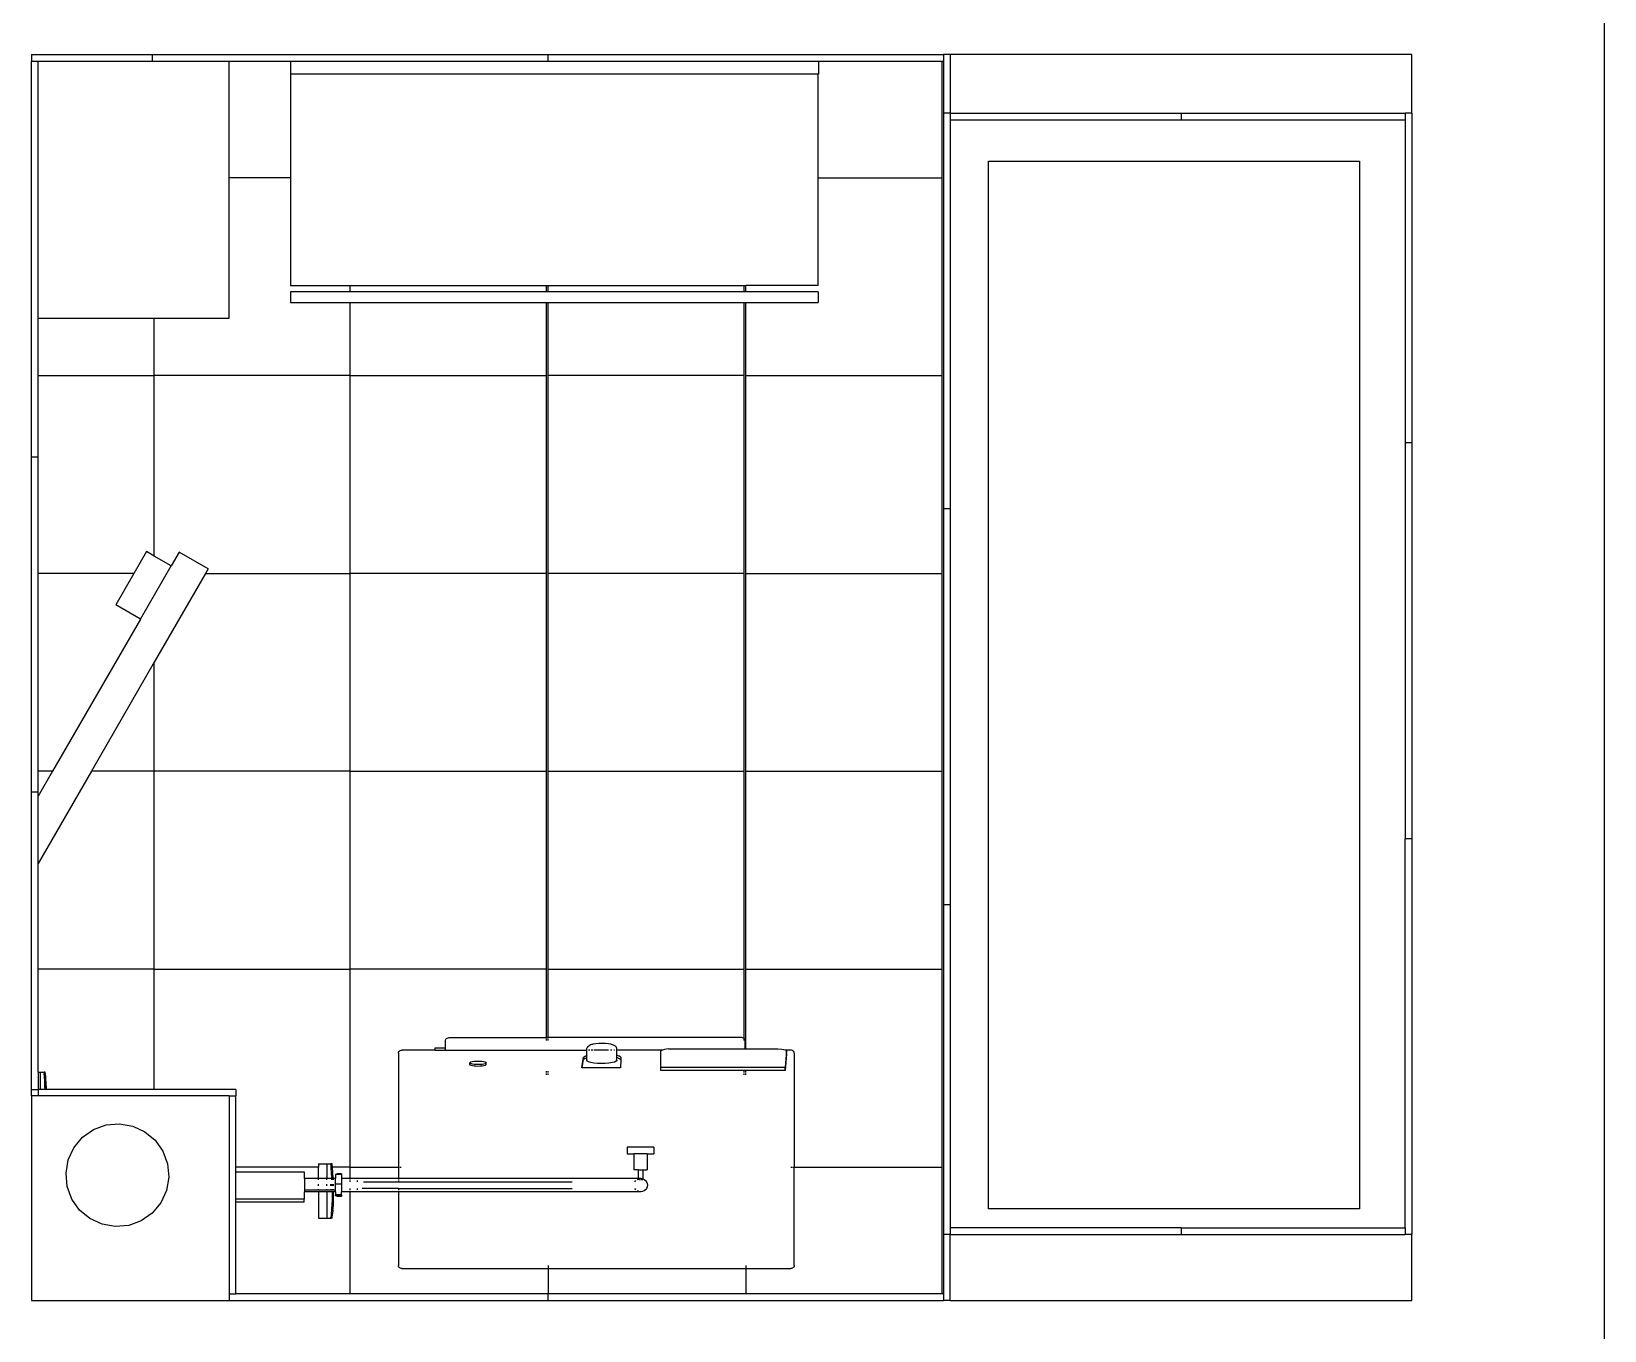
# Model space of a CAD drawing. Extents: x -4167 to 4036, y -7353 to 7975.
# Drawn here: x 1651 to 4036, y -2198 to -229 of the extents above; entities that cross this region are included whole.
import ezdxf

# ---------------------------------------------------------------- set-up
doc = ezdxf.new("R2010")
doc.units = 0
doc.layers.get('0').update_dxf_attribs({"linetype": 'CONTINUOUS'})

msp = doc.modelspace()

# ---------------------------------------------------------------- linework, layer by layer
for p, q in [((4035.8, -7353.2), (4035.8, 7974.9)), ((1650.7, -263.5), (1650.7, -273.5)), ((1650.7, -263.5), (1833.7, -263.5)), ((1650.7, -273.5), (1660.7, -273.5)), ((1650.7, -873.5), (1650.7, -273.5)), ((1660.7, -273.5), (1833.7, -273.5)), ((1660.7, -663.5), (1660.7, -273.5)), ((1833.7, -263.5), (1833.7, -273.5)), ((1833.7, -263.5), (2433.7, -263.5)), ((1833.7, -273.5), (1950.7, -273.5)), ((1950.7, -273.5), (2043.7, -273.5)), ((1950.7, -450.3), (1950.7, -273.5)), ((2043.7, -273.5), (2043.7, -293.5)), ((2043.7, -273.5), (2433.7, -273.5)), ((2433.7, -263.5), (2433.7, -273.5)), ((2433.7, -263.5), (3033.7, -263.5)), ((2433.7, -273.5), (2844.1, -273.5)), ((2844.1, -273.5), (2844.1, -293.5)), ((2844.1, -273.5), (3030.9, -273.5)), ((3030.9, -273.5), (3030.9, -450.3)), ((3030.9, -273.5), (3033.7, -273.5)), ((3043.7, -263.5), (3033.7, -263.5)), ((3033.7, -263.5), (3033.7, -273.5)), ((3033.7, -273.5), (3033.7, -352.5)), ((3743.7, -263.5), (3043.7, -263.5)), ((3043.7, -263.5), (3043.7, -352.5)), ((3743.7, -352.5), (3743.7, -263.5)), ((2043.7, -293.5), (2043.7, -450.3)), ((2843.7, -293.5), (2043.7, -293.5)), ((2843.7, -450.3), (2843.7, -293.5)), ((2843.7, -293.5), (2844.1, -293.5)), ((3033.7, -352.5), (3033.7, -952.5)), ((3043.7, -352.5), (3033.7, -352.5)), ((3043.7, -352.5), (3043.7, -362.5)), ((3043.7, -352.5), (3393.7, -352.5)), ((3393.7, -352.5), (3393.7, -362.5)), ((3393.7, -352.5), (3733.7, -352.5)), ((3743.7, -352.5), (3733.7, -352.5)), ((3733.7, -352.5), (3733.7, -362.5)), ((3743.7, -352.5), (3743.7, -852.5)), ((3043.7, -362.5), (3393.7, -362.5)), ((3043.7, -362.5), (3043.7, -952.5)), ((3393.7, -362.5), (3733.7, -362.5)), ((3733.7, -362.5), (3733.7, -852.5)), ((3102, -425), (3664.3, -425)), ((3102, -2013.4), (3102, -425)), ((3664.3, -425), (3664.3, -2013.4)), ((2043.7, -450.3), (1950.7, -450.3)), ((1950.7, -663.5), (1950.7, -450.3)), ((2043.7, -450.3), (2043.7, -613.5)), ((2843.7, -450.3), (3030.9, -450.3)), ((2843.7, -613.5), (2843.7, -450.3)), ((3030.9, -450.3), (3030.9, -750.3)), ((2043.7, -613.5), (2133.9, -613.5)), ((2133.9, -623.5), (2133.9, -613.5)), ((2133.9, -613.5), (2430.9, -613.5)), ((2430.9, -613.5), (2430.9, -623.5)), ((2430.9, -613.5), (2433.9, -613.5)), ((2433.9, -623.5), (2433.9, -613.5)), ((2433.9, -613.5), (2730.9, -613.5)), ((2730.9, -613.5), (2730.9, -623.5)), ((2730.9, -613.5), (2733.9, -613.5)), ((2733.9, -623.5), (2733.9, -613.5)), ((2843.7, -613.5), (2733.9, -613.5)), ((2043.7, -623.5), (2043.7, -639.5)), ((2133.9, -623.5), (2043.7, -623.5)), ((2043.7, -639.5), (2133.9, -639.5)), ((2430.9, -623.5), (2133.9, -623.5)), ((2133.9, -750.3), (2133.9, -639.5)), ((2133.9, -639.5), (2430.9, -639.5)), ((2433.9, -623.5), (2430.9, -623.5)), ((2430.9, -639.5), (2430.9, -750.3)), ((2430.9, -639.5), (2433.9, -639.5)), ((2730.9, -623.5), (2433.9, -623.5)), ((2433.9, -750.3), (2433.9, -639.5)), ((2433.9, -639.5), (2730.9, -639.5)), ((2733.9, -623.5), (2730.9, -623.5)), ((2730.9, -639.5), (2730.9, -750.3)), ((2730.9, -639.5), (2733.9, -639.5)), ((2843.7, -623.5), (2733.9, -623.5)), ((2733.9, -750.3), (2733.9, -639.5)), ((2733.9, -639.5), (2843.7, -639.5)), ((2843.7, -623.5), (2843.7, -639.5)), ((1660.7, -750.3), (1660.7, -663.5)), ((1660.7, -663.5), (1836.9, -663.5)), ((1836.9, -750.3), (1836.9, -663.5)), ((1836.9, -663.5), (1950.7, -663.5)), ((1660.7, -750.3), (1836.9, -750.3)), ((1660.7, -873.5), (1660.7, -750.3)), ((2133.9, -750.3), (1836.9, -750.3)), ((1836.9, -1024), (1836.9, -750.3)), ((2133.9, -750.3), (2430.9, -750.3)), ((2133.9, -1050.3), (2133.9, -750.3)), ((2430.9, -750.3), (2430.9, -1050.3)), ((2730.9, -750.3), (2433.9, -750.3)), ((2433.9, -1050.3), (2433.9, -750.3)), ((2730.9, -750.3), (2730.9, -1050.3)), ((2733.9, -750.3), (3030.9, -750.3)), ((2733.9, -1050.3), (2733.9, -750.3)), ((3030.9, -750.3), (3030.9, -1050.3)), ((3743.7, -852.5), (3733.7, -852.5)), ((3733.7, -852.5), (3733.7, -1452.5)), ((3743.7, -852.5), (3743.7, -1452.5)), ((1650.7, -873.5), (1660.7, -873.5)), ((1650.7, -1381.5), (1650.7, -873.5)), ((1660.7, -1050.3), (1660.7, -873.5)), ((3043.7, -952.5), (3033.7, -952.5)), ((3033.7, -952.5), (3033.7, -1552.5)), ((3043.7, -952.5), (3043.7, -1552.5)), ((1825.1, -1017.2), (1806, -1050.3)), ((1836.9, -1024), (1825.1, -1017.2)), ((1862.4, -1038.8), (1836.9, -1024)), ((1874.5, -1017.8), (1862.4, -1038.8)), ((1918.7, -1043.3), (1874.5, -1017.8)), ((1815.8, -1119.5), (1862.4, -1038.8)), ((1918.7, -1043.3), (1914.7, -1050.3)), ((1806, -1050.3), (1660.7, -1050.3)), ((1660.7, -1350.3), (1660.7, -1050.3)), ((1806, -1050.3), (1778.5, -1097.9)), ((1914.7, -1050.3), (1836.9, -1185)), ((1914.7, -1050.3), (2133.9, -1050.3)), ((2430.9, -1050.3), (2133.9, -1050.3)), ((2133.9, -1350.3), (2133.9, -1050.3)), ((2430.9, -1050.3), (2430.9, -1350.3)), ((2730.9, -1050.3), (2433.9, -1050.3)), ((2433.9, -1350.3), (2433.9, -1050.3)), ((2730.9, -1050.3), (2730.9, -1350.3)), ((2733.9, -1050.3), (3030.9, -1050.3)), ((2733.9, -1350.3), (2733.9, -1050.3)), ((3030.9, -1050.3), (3030.9, -1350.3)), ((1815.8, -1119.5), (1682.6, -1350.3)), ((1815.8, -1119.5), (1778.5, -1097.9)), ((1836.9, -1185), (1741.5, -1350.3)), ((1836.9, -1350.3), (1836.9, -1185)), ((1682.6, -1350.3), (1660.7, -1350.3)), ((1741.5, -1350.3), (1660.7, -1490.2)), ((1660.7, -1381.5), (1660.7, -1350.3)), ((1682.6, -1350.3), (1660.7, -1388.2)), ((1836.9, -1350.3), (1741.5, -1350.3)), ((2133.9, -1350.3), (1836.9, -1350.3)), ((1836.9, -1650.3), (1836.9, -1350.3)), ((2133.9, -1350.3), (2430.9, -1350.3)), ((2133.9, -1650.3), (2133.9, -1350.3)), ((2430.9, -1350.3), (2430.9, -1650.3)), ((2433.9, -1350.3), (2730.9, -1350.3)), ((2433.9, -1650.3), (2433.9, -1350.3)), ((2730.9, -1350.3), (2730.9, -1650.3)), ((2733.9, -1350.3), (3030.9, -1350.3)), ((2733.9, -1650.3), (2733.9, -1350.3)), ((3030.9, -1350.3), (3030.9, -1650.3)), ((1650.7, -1381.5), (1660.7, -1381.5)), ((1650.7, -1832.5), (1650.7, -1381.5)), ((1660.7, -1388.2), (1660.7, -1381.5)), ((1660.7, -1490.2), (1660.7, -1388.2)), ((3743.7, -1452.5), (3733.7, -1452.5)), ((3733.7, -2042.5), (3733.7, -1452.5)), ((3743.7, -1452.5), (3743.7, -2052.5)), ((1660.7, -1650.3), (1660.7, -1490.2)), ((3043.7, -1552.5), (3033.7, -1552.5)), ((3033.7, -1552.5), (3033.7, -2052.5)), ((3043.7, -1552.5), (3043.7, -2042.5)), ((1836.9, -1650.3), (1660.7, -1650.3)), ((1660.7, -1806.3), (1660.7, -1650.3)), ((1836.9, -1650.3), (2133.9, -1650.3)), ((1836.9, -1832.5), (1836.9, -1650.3)), ((2430.9, -1650.3), (2133.9, -1650.3)), ((2133.9, -1950.3), (2133.9, -1650.3)), ((2430.9, -1650.3), (2430.9, -1754.1)), ((2433.9, -1650.3), (2730.9, -1650.3)), ((2433.9, -1754.1), (2433.9, -1650.3)), ((2730.9, -1650.3), (2730.9, -1755.1)), ((2733.9, -1650.3), (3030.9, -1650.3)), ((2733.9, -1771.1), (2733.9, -1650.3)), ((3030.9, -1650.3), (3030.9, -1950.3)), ((2278.5, -1758.6), (2278.7, -1757.4)), ((2278.5, -1769.6), (2278.5, -1758.6)), ((2278.7, -1757.4), (2279.2, -1756.3)), ((2279.2, -1756.3), (2280, -1755.4)), ((2280, -1755.4), (2281.2, -1754.7)), ((2281.2, -1754.7), (2282.4, -1754.3)), ((2282.4, -1754.3), (2283.8, -1754.1)), ((2283.8, -1754.1), (2430.9, -1754.1)), ((2430.9, -1754.1), (2430.9, -1755.4)), ((2430.9, -1754.1), (2433.9, -1754.1)), ((2430.9, -1756.3), (2430.9, -1758.6)), ((2433.9, -1755.4), (2433.9, -1754.1)), ((2727.6, -1754.1), (2433.9, -1754.1)), ((2433.9, -1758.6), (2433.9, -1756.3)), ((2501.6, -1764.2), (2498.3, -1765.2)), ((2501.6, -1764.2), (2502.5, -1764)), ((2506.5, -1763.4), (2502.5, -1764)), ((2511.1, -1763), (2506.5, -1763.4)), ((2516, -1762.9), (2511.1, -1763)), ((2520.9, -1763), (2516, -1762.9)), ((2525.4, -1763.5), (2520.9, -1763)), ((2529.2, -1764.2), (2525.4, -1763.5)), ((2530.1, -1764.4), (2529.2, -1764.2)), ((2533.2, -1765.4), (2530.1, -1764.4)), ((2729, -1754.3), (2727.6, -1754.1)), ((2730.3, -1754.7), (2729, -1754.3)), ((2730.9, -1755.1), (2730.3, -1754.7)), ((2731.4, -1755.4), (2730.9, -1755.1)), ((2730.9, -1755.1), (2730.9, -1755.4)), ((2730.9, -1756.3), (2730.9, -1758.6)), ((2732.3, -1756.3), (2731.4, -1755.4)), ((2732.8, -1757.4), (2732.3, -1756.3)), ((2733, -1758.6), (2732.8, -1757.4)), ((2733, -1771.1), (2733, -1758.6)), ((2207.2, -1777.6), (2207.4, -1776.4)), ((2207.2, -1777.6), (2207.2, -1950.3)), ((2207.4, -1776.4), (2207.9, -1775.3)), ((2207.9, -1775.3), (2208.7, -1774.4)), ((2208.7, -1774.4), (2209.8, -1773.7)), ((2209.8, -1773.7), (2211.1, -1773.3)), ((2211.1, -1773.3), (2212.5, -1773.1)), ((2262.6, -1773.1), (2212.5, -1773.1)), ((2262.6, -1773.1), (2262.6, -1769.6)), ((2262.6, -1769.6), (2278.5, -1769.6)), ((2262.6, -1773.1), (2278.5, -1773.1)), ((2278.5, -1773.1), (2278.5, -1769.6)), ((2278.5, -1773.1), (2492.6, -1773.1)), ((2485.2, -1799.9), (2487.8, -1783.5)), ((2485.7, -1799.9), (2487.8, -1786.9)), ((2487.8, -1783.5), (2490.1, -1782)), ((2487.8, -1786.9), (2490.1, -1785.4)), ((2490.1, -1782), (2492.3, -1781.1)), ((2490.1, -1785.4), (2492.3, -1784.5)), ((2492.3, -1781.1), (2492.6, -1781)), ((2492.3, -1784.5), (2492.6, -1784.4)), ((2492.6, -1771.1), (2492.8, -1770)), ((2492.6, -1773.1), (2492.6, -1771.1)), ((2493.2, -1773.1), (2492.6, -1773.1)), ((2492.6, -1781), (2492.6, -1773.1)), ((2492.6, -1781), (2493.2, -1780.8)), ((2492.6, -1784.4), (2492.6, -1781)), ((2492.6, -1784.4), (2493.2, -1784.2)), ((2492.6, -1788.1), (2492.6, -1784.4)), ((2492.6, -1788.1), (2493.2, -1787.3)), ((2493.2, -1789.5), (2492.6, -1788.1)), ((2492.8, -1770), (2493.3, -1769)), ((2494.3, -1767.7), (2493.3, -1769)), ((2494.3, -1767.7), (2495.1, -1766.9)), ((2495.1, -1766.9), (2496.1, -1766.3)), ((2497.2, -1773.1), (2495.4, -1773.1)), ((2498.3, -1765.2), (2496.1, -1766.3)), ((2502.4, -1773.1), (2499.1, -1773.1)), ((2525.8, -1773.1), (2503.9, -1773.1)), ((2530.7, -1773.1), (2528.4, -1773.1)), ((2534.2, -1766), (2533.2, -1765.4)), ((2534.7, -1773.1), (2533.7, -1773.1)), ((2536.1, -1767.1), (2534.2, -1766)), ((2537, -1768), (2536.1, -1767.1)), ((2537.5, -1769), (2537, -1768)), ((2538.3, -1773.1), (2537.3, -1773.1)), ((2537.3, -1780.4), (2538.3, -1780.6)), ((2537.3, -1783.8), (2538.3, -1784)), ((2537.3, -1786.9), (2537.7, -1787.1)), ((2538.3, -1788.4), (2537.3, -1789.8)), ((2538.1, -1770.3), (2537.5, -1769)), ((2537.7, -1787.1), (2538.3, -1788.4)), ((2538.3, -1771.4), (2538.1, -1770.3)), ((2538.3, -1773.1), (2538.3, -1771.4)), ((2538.3, -1780.6), (2538.3, -1773.1)), ((2606.9, -1773.1), (2538.3, -1773.1)), ((2538.3, -1780.6), (2538.9, -1780.8)), ((2538.3, -1784), (2538.3, -1780.6)), ((2538.3, -1784), (2538.9, -1784.2)), ((2538.3, -1788.4), (2538.3, -1784)), ((2538.9, -1780.8), (2541.2, -1781.7)), ((2538.9, -1784.2), (2541.2, -1785.1)), ((2544.4, -1783.7), (2541.2, -1781.7)), ((2541.2, -1785.1), (2544.2, -1787)), ((2544.2, -1787), (2543.6, -1799.9)), ((2544.4, -1783.7), (2544.2, -1787)), ((2605.1, -1774.3), (2606.2, -1773.4)), ((2605.1, -1799.4), (2605.1, -1774.3)), ((2606.2, -1773.4), (2606.9, -1773.1)), ((2610.6, -1771.9), (2606.9, -1773.1)), ((2616.5, -1771.1), (2610.6, -1771.9)), ((2616.5, -1771.1), (2733, -1771.1)), ((2733, -1771.1), (2733.9, -1771.1)), ((2733.9, -1771.1), (2782.6, -1771.1)), ((2782.6, -1771.1), (2788.3, -1771.4)), ((2788.3, -1771.4), (2793.7, -1772.4)), ((2795.6, -1773.8), (2793.6, -1799.4)), ((2795.6, -1778.4), (2793.6, -1804.1)), ((2793.7, -1772.4), (2794.7, -1773.1)), ((2801.9, -1773.1), (2794.7, -1773.1)), ((2794.7, -1773.1), (2795.6, -1773.8)), ((2795.6, -1778.4), (2795.6, -1773.8)), ((2803.3, -1773.3), (2801.9, -1773.1)), ((2804.5, -1773.7), (2803.3, -1773.3)), ((2805.6, -1774.4), (2804.5, -1773.7)), ((2806.5, -1775.3), (2805.6, -1774.4)), ((2807, -1776.4), (2806.5, -1775.3)), ((2807.2, -1777.6), (2807, -1776.4)), ((2807.2, -1777.6), (2807.2, -1950.3)), ((1660.7, -1806.3), (1663.7, -1806.3)), ((1660.7, -1806.3), (1660.7, -1832.5)), ((1663.7, -1806.3), (1669.9, -1806.3)), ((1663.7, -1806.3), (1663.7, -1832.5)), ((1669.9, -1806.3), (1669.8, -1806.4)), ((1669.8, -1806.4), (1669.8, -1806.6)), ((1669.8, -1806.6), (1669.8, -1806.9)), ((1669.8, -1806.9), (1669.8, -1807.3)), ((1669.8, -1807.3), (1669.8, -1807.8)), ((1669.8, -1807.8), (1669.9, -1808.3)), ((1671.7, -1806.3), (1669.9, -1806.3)), ((1670.3, -1813.2), (1669.9, -1808.3)), ((1672.3, -1813), (1671.7, -1806.3)), ((2315.4, -1792.3), (2315.8, -1791.6)), ((2315.9, -1793), (2315.4, -1792.3)), ((2315.4, -1794.9), (2315.4, -1792.3)), ((2315.4, -1794.9), (2315.8, -1794.1)), ((2315.9, -1795.6), (2315.4, -1794.9)), ((2315.8, -1791.6), (2317, -1790.9)), ((2315.8, -1794.1), (2315.9, -1794.1)), ((2317.2, -1793.7), (2315.9, -1793)), ((2317.2, -1796.2), (2315.9, -1795.6)), ((2317, -1790.9), (2318.9, -1790.3)), ((2319.2, -1794.3), (2317.2, -1793.7)), ((2319.2, -1796.8), (2317.2, -1796.2)), ((2318.9, -1790.3), (2321.3, -1789.9)), ((2321.8, -1794.7), (2319.2, -1794.3)), ((2321.8, -1797.2), (2319.2, -1796.8)), ((2321.3, -1789.9), (2324.3, -1789.6)), ((2324.7, -1794.9), (2321.8, -1794.7)), ((2324.7, -1797.5), (2321.8, -1797.2)), ((2324.3, -1789.6), (2327.4, -1789.5)), ((2327.9, -1795), (2324.7, -1794.9)), ((2327.9, -1797.6), (2324.7, -1797.5)), ((2327.4, -1789.5), (2330.6, -1789.6)), ((2331, -1794.9), (2327.9, -1795)), ((2331, -1797.5), (2327.9, -1797.6)), ((2330.6, -1789.6), (2333.6, -1789.8)), ((2334, -1794.6), (2331, -1794.9)), ((2334, -1797.2), (2331, -1797.5)), ((2333.6, -1789.8), (2336.1, -1790.3)), ((2336.5, -1794.2), (2334, -1794.6)), ((2336.5, -1796.7), (2334, -1797.2)), ((2336.1, -1790.3), (2338.1, -1790.8)), ((2338.4, -1793.6), (2336.5, -1794.2)), ((2338.4, -1796.1), (2336.5, -1796.7)), ((2338.1, -1790.8), (2339.4, -1791.5)), ((2339.5, -1792.9), (2338.4, -1793.6)), ((2339.5, -1795.5), (2338.4, -1796.1)), ((2339.4, -1791.5), (2339.9, -1792.2)), ((2339.9, -1792.2), (2339.5, -1792.9)), ((2339.5, -1794.2), (2339.9, -1794.8)), ((2339.9, -1794.8), (2339.5, -1795.5)), ((2339.9, -1794.8), (2339.9, -1792.2)), ((2430.9, -1804.9), (2430.9, -1807.1)), ((2430.9, -1808.2), (2430.9, -1810.7)), ((2433.9, -1807.1), (2433.9, -1804.9)), ((2433.9, -1810.7), (2433.9, -1808.2)), ((2485.7, -1799.9), (2485.2, -1799.9)), ((2543.6, -1799.9), (2485.7, -1799.9)), ((2495.3, -1790.7), (2493.2, -1789.5)), ((2498.8, -1791.8), (2495.3, -1790.7)), ((2503.4, -1792.7), (2498.8, -1791.8)), ((2508.9, -1793.2), (2503.4, -1792.7)), ((2514.8, -1793.4), (2508.9, -1793.2)), ((2520.7, -1793.3), (2514.8, -1793.4)), ((2526.3, -1792.8), (2520.7, -1793.3)), ((2531.1, -1792), (2526.3, -1792.8)), ((2534.9, -1791), (2531.1, -1792)), ((2537.3, -1789.8), (2534.9, -1791)), ((2793.6, -1799.4), (2605.1, -1799.4)), ((2605.1, -1804.1), (2605.1, -1799.4)), ((2793.6, -1804.1), (2605.1, -1804.1)), ((2730.9, -1804.9), (2730.9, -1807.1)), ((2730.9, -1808.2), (2730.9, -1810.7)), ((2733.9, -1807.1), (2733.9, -1804.9)), ((2733.9, -1810.7), (2733.9, -1808.2)), ((2793.6, -1804.1), (2793.6, -1799.4)), ((1650.7, -1842.5), (1650.7, -1832.5)), ((1650.7, -1832.5), (1660.7, -1832.5)), ((1660.7, -1832.5), (1660.7, -1842.5)), ((1663.7, -1832.5), (1660.7, -1832.5)), ((1671.4, -1832.5), (1663.7, -1832.5)), ((1670.8, -1820.1), (1670.3, -1813.2)), ((1671.2, -1827), (1670.8, -1820.1)), ((1671.4, -1832.5), (1671.2, -1827)), ((1672.5, -1832.5), (1671.4, -1832.5)), ((1671.9, -1818.9), (1671.9, -1818.8)), ((1672.7, -1818.8), (1671.9, -1818.8)), ((1671.9, -1819.1), (1671.9, -1818.9)), ((1671.9, -1819.4), (1671.9, -1819.1)), ((1671.9, -1819.8), (1671.9, -1819.4)), ((1671.9, -1819.4), (1672.7, -1819.4)), ((1671.9, -1820), (1671.9, -1819.8)), ((1671.9, -1820.3), (1671.9, -1820)), ((1671.9, -1820.8), (1671.9, -1820.3)), ((1672.3, -1826.9), (1671.9, -1820.8)), ((1672.7, -1818.8), (1672.3, -1813)), ((1672.5, -1832.5), (1672.3, -1826.9)), ((1673, -1832.5), (1672.5, -1832.5)), ((1672.8, -1820.5), (1672.7, -1819.4)), ((1673.2, -1827.1), (1672.8, -1820.5)), ((1673.1, -1829.9), (1673, -1832.5)), ((1673.3, -1832.5), (1673, -1832.5)), ((1673.2, -1827.1), (1673.1, -1827.3)), ((1673.1, -1827.3), (1673.2, -1827.6)), ((1673.2, -1827.6), (1673.1, -1827.8)), ((1673.1, -1827.8), (1673.1, -1829.8)), ((1673.1, -1829.8), (1673.1, -1829.9)), ((1673.2, -1827.3), (1673.2, -1827.1)), ((1673.2, -1827.6), (1673.2, -1827.3)), ((1673.2, -1827.8), (1673.2, -1827.6)), ((1673.2, -1829.9), (1673.2, -1827.8)), ((1673.3, -1832.5), (1673.2, -1829.9)), ((1836.9, -1832.5), (1673.3, -1832.5)), ((1960.7, -1832.5), (1836.9, -1832.5)), ((1960.7, -1832.5), (1960.7, -1842.5)), ((1650.7, -1842.5), (1650.7, -2152.5)), ((1660.7, -1842.5), (1650.7, -1842.5)), ((1950.7, -1842.5), (1660.7, -1842.5)), ((1950.7, -1842.5), (1950.7, -2142.5)), ((1950.7, -1842.5), (1960.7, -1842.5)), ((1960.7, -1950.3), (1960.7, -1842.5)), ((1715.1, -1920.9), (1728.1, -1905.2)), ((1728.1, -1905.2), (1744.8, -1893.5)), ((1744.8, -1893.5), (1763.9, -1886.5)), ((1763.9, -1886.5), (1784.2, -1884.7)), ((1784.2, -1884.7), (1804.2, -1888.1)), ((1804.2, -1888.1), (1822.7, -1896.7)), ((1822.7, -1896.7), (1838.4, -1909.7)), ((1706.5, -1939.4), (1715.1, -1920.9)), ((1838.4, -1909.7), (1850.1, -1926.4)), ((1850.1, -1926.4), (1857.1, -1945.5)), ((2553.9, -1920.1), (2553.9, -1930.2)), ((2594.2, -1920.1), (2553.9, -1920.1)), ((2553.9, -1930.2), (2564.1, -1930.2)), ((2564.1, -1930.2), (2564.1, -1954.7)), ((2584.1, -1930.2), (2564.1, -1930.2)), ((2584.1, -1930.2), (2584.1, -1954.7)), ((2584.1, -1930.2), (2594.2, -1930.2)), ((2594.2, -1920.1), (2594.2, -1930.2)), ((1703.1, -1959.4), (1706.5, -1939.4)), ((1857.1, -1945.5), (1858.9, -1965.8)), ((2085.7, -1950.3), (1960.7, -1950.3)), ((1960.7, -1958), (1960.7, -1950.3)), ((2085.7, -1945.2), (2098.7, -1945.2)), ((2085.7, -1945.2), (2085.7, -1950.3)), ((2085.7, -1967.5), (2085.7, -1950.3)), ((2098.7, -1945.2), (2104.9, -1945.2)), ((2098.7, -1945.2), (2098.7, -1967.5)), ((2104.9, -1945.2), (2104.8, -1945.3)), ((2104.8, -1945.3), (2104.8, -1945.5)), ((2104.8, -1945.5), (2104.8, -1945.8)), ((2104.8, -1945.8), (2104.8, -1946.2)), ((2104.8, -1946.2), (2104.8, -1946.7)), ((2104.8, -1946.7), (2104.9, -1947.2)), ((2106.7, -1945.2), (2104.9, -1945.2)), ((2105.3, -1952.1), (2104.9, -1947.2)), ((2105.8, -1959), (2105.3, -1952.1)), ((2107.2, -1950.3), (2106.7, -1945.2)), ((2107.2, -1950.3), (2107.1, -1950.3)), ((2107.3, -1952), (2107.2, -1950.3)), ((2133.9, -1950.3), (2107.2, -1950.3)), ((2107.7, -1957.7), (2107.3, -1952)), ((2133.9, -1950.3), (2207.2, -1950.3)), ((2133.9, -1967.6), (2133.9, -1950.3)), ((2207.2, -1950.3), (2208.7, -1950.3)), ((2207.2, -1950.3), (2207.2, -1967.6)), ((2209.8, -1950.3), (2211.1, -1950.3)), ((2570.5, -1954.7), (2564.1, -1954.7)), ((2570.5, -1954.7), (2570.5, -1967.6)), ((2570.5, -1954.7), (2577.7, -1954.7)), ((2577.7, -1954.7), (2577.7, -1968.2)), ((2577.7, -1954.7), (2584.1, -1954.7)), ((2801.9, -1950.3), (2804.5, -1950.3)), ((2805.6, -1950.3), (2807.2, -1950.3)), ((2807.2, -2099.7), (2807.2, -1950.3)), ((2807.2, -1950.3), (3030.9, -1950.3)), ((3030.9, -1950.3), (3030.9, -2142.5)), ((1704.9, -1979.7), (1703.1, -1959.4)), ((1858.9, -1965.8), (1855.5, -1985.8)), ((2064.7, -1958), (1960.7, -1958)), ((1960.7, -1999), (1960.7, -1958)), ((2064.7, -1967.5), (2064.7, -1958)), ((2064.7, -1967.7), (2064.7, -1967.5)), ((2085.7, -1967.5), (2064.7, -1967.5)), ((2085.7, -1967.7), (2064.7, -1967.7)), ((2064.7, -1967.7), (2064.7, -1984.9)), ((2085.7, -1967.7), (2085.7, -1967.5)), ((2098.7, -1967.5), (2085.7, -1967.5)), ((2085.7, -1969.7), (2085.7, -1967.7)), ((2098.7, -1967.7), (2085.7, -1967.7)), ((2085.7, -1979), (2085.7, -1976.4)), ((2098.7, -1967.7), (2098.7, -1967.5)), ((2106.3, -1967.5), (2098.7, -1967.5)), ((2098.7, -1969.7), (2098.7, -1967.7)), ((2106.3, -1967.7), (2098.7, -1967.7)), ((2098.7, -1979), (2098.7, -1976.4)), ((2104.8, -1979), (2104.8, -1976.4)), ((2106.2, -1965.9), (2105.8, -1959)), ((2106.3, -1967.5), (2106.2, -1965.9)), ((2106.3, -1967.7), (2106.3, -1967.5)), ((2107.3, -1967.5), (2106.3, -1967.5)), ((2106.3, -1969.7), (2106.3, -1967.7)), ((2107.4, -1967.7), (2106.3, -1967.7)), ((2106.6, -1979), (2106.6, -1976.4)), ((2106.9, -1957.8), (2106.9, -1957.7)), ((2107.7, -1957.7), (2106.9, -1957.7)), ((2106.9, -1958), (2106.9, -1957.8)), ((2106.9, -1958.3), (2106.9, -1958)), ((2106.9, -1958.7), (2106.9, -1958.3)), ((2106.9, -1958.3), (2107.7, -1958.3)), ((2106.9, -1958.9), (2106.9, -1958.7)), ((2106.9, -1959.2), (2106.9, -1958.9)), ((2106.9, -1959.7), (2106.9, -1959.2)), ((2107.3, -1965.8), (2106.9, -1959.7)), ((2107.3, -1967.5), (2107.3, -1965.8)), ((2107.4, -1967.7), (2107.3, -1967.5)), ((2108.1, -1967.5), (2107.3, -1967.5)), ((2107.4, -1969.7), (2107.4, -1967.7)), ((2108.1, -1967.7), (2107.4, -1967.7)), ((2107.7, -1979), (2107.6, -1976.4)), ((2107.8, -1959.4), (2107.7, -1958.3)), ((2108.2, -1966.1), (2107.8, -1959.4)), ((2108, -1976.4), (2108, -1979)), ((2108.2, -1966.1), (2108.1, -1966.2)), ((2108.1, -1966.2), (2108.2, -1966.5)), ((2108.2, -1966.5), (2108.1, -1966.8)), ((2108.1, -1966.8), (2108.1, -1967.5)), ((2108.2, -1967.5), (2108.1, -1967.5)), ((2108.1, -1967.5), (2108.1, -1967.7)), ((2108.1, -1967.7), (2108.1, -1968.8)), ((2108.2, -1967.7), (2108.1, -1967.7)), ((2108.1, -1968.8), (2108.1, -1969.7)), ((2108.1, -1968.8), (2108.1, -1968.8)), ((2108.2, -1966.2), (2108.2, -1966.1)), ((2108.2, -1966.5), (2108.2, -1966.2)), ((2108.2, -1966.8), (2108.2, -1966.5)), ((2108.2, -1967.5), (2108.2, -1966.8)), ((2111.9, -1967.5), (2108.2, -1967.5)), ((2108.2, -1967.7), (2108.2, -1967.5)), ((2108.2, -1968.8), (2108.2, -1967.7)), ((2111.9, -1967.7), (2108.2, -1967.7)), ((2108.3, -1969.7), (2108.2, -1968.8)), ((2108.3, -1979), (2108.3, -1976.4)), ((2113.6, -1961.5), (2111.9, -1961.5)), ((2111.9, -1961.5), (2111.9, -1967.5)), ((2111.9, -1967.5), (2111.9, -1967.7)), ((2111.9, -1976.3), (2111.9, -1967.7)), ((2120.8, -1976.3), (2111.9, -1976.3)), ((2111.9, -1984.9), (2111.9, -1976.3)), ((2113.6, -1961.5), (2113.6, -1960.5)), ((2120.8, -1960.5), (2113.6, -1960.5)), ((2120.8, -1961.5), (2113.6, -1961.5)), ((2120.8, -1960.5), (2120.8, -1961.5)), ((2120.8, -1961.5), (2120.8, -1967.6)), ((2133.9, -1967.6), (2120.8, -1967.6)), ((2120.8, -1967.6), (2120.8, -1976.3)), ((2120.8, -1976.3), (2120.8, -1987.8)), ((2133.9, -1969), (2133.9, -1967.6)), ((2207.2, -1967.6), (2133.9, -1967.6)), ((2133.9, -1972.7), (2133.9, -1970.6)), ((2144.8, -1972.7), (2144.8, -1970.6)), ((2153.9, -1972.7), (2207.2, -1972.7)), ((2207.2, -1967.6), (2207.2, -1969)), ((2570.5, -1967.6), (2207.2, -1967.6)), ((2207.2, -1970.6), (2207.2, -1972.7)), ((2207.2, -1972.7), (2470.7, -1972.7)), ((2565.7, -1972.7), (2567.3, -1970.6)), ((2569.4, -1969), (2570.5, -1968.5)), ((2570.5, -1967.6), (2570.5, -1968.5)), ((2574.3, -1967.6), (2570.5, -1967.6)), ((2570.5, -1968.5), (2571.8, -1968)), ((2570.5, -1968.5), (2570.5, -1969)), ((2571.7, -1969), (2570.5, -1969)), ((2571.8, -1968), (2572.5, -1967.9)), ((2572.5, -1967.9), (2574.3, -1967.6)), ((2572.5, -1969), (2574.3, -1969)), ((2574.4, -1967.6), (2574.3, -1967.6)), ((2577, -1968), (2574.4, -1967.6)), ((2575.2, -1969), (2577.7, -1969)), ((2577, -1968), (2577.7, -1968.2)), ((2577.7, -1968.2), (2579.5, -1969)), ((2577.7, -1968.2), (2577.7, -1969)), ((2579.5, -1969), (2581.5, -1970.6)), ((2581.5, -1970.6), (2583.1, -1972.7)), ((2583.1, -1972.7), (2584.2, -1975.1)), ((2584.2, -1975.1), (2584.5, -1977.7)), ((2584.5, -1977.7), (2584.2, -1980.3)), ((1711.9, -1998.8), (1704.9, -1979.7)), ((1723.6, -2015.5), (1711.9, -1998.8)), ((1855.5, -1985.8), (1846.9, -2004.3)), ((2064.2, -1999), (1960.7, -1999)), ((1960.7, -2003.4), (1960.7, -1999)), ((2064.2, -2003.4), (1960.7, -2003.4)), ((1960.7, -2142.5), (1960.7, -2003.4)), ((2064.2, -2003.4), (2064.2, -1999)), ((2064.7, -1999), (2064.2, -1999)), ((2064.7, -1984.9), (2085.7, -1984.9)), ((2064.7, -1984.9), (2064.7, -1987.7)), ((2064.7, -1999), (2064.7, -1987.7)), ((2064.7, -1987.7), (2064.7, -1987.7)), ((2085.7, -1987.7), (2064.7, -1987.7)), ((2085.7, -1987.7), (2064.7, -1987.7)), ((2085.7, -1984.9), (2085.7, -1983.9)), ((2085.7, -1985.7), (2085.7, -1984.9)), ((2085.7, -1984.9), (2098.7, -1984.9)), ((2085.7, -1987.7), (2085.7, -1987)), ((2098.7, -1987.7), (2085.7, -1987.7)), ((2085.7, -1987.7), (2085.7, -2027.9)), ((2098.7, -1984.9), (2098.7, -1983.9)), ((2098.7, -1985.7), (2098.7, -1984.9)), ((2098.7, -1984.9), (2104.8, -1984.9)), ((2098.7, -1987.7), (2098.7, -1987)), ((2106.7, -1987.7), (2098.7, -1987.7)), ((2098.7, -1987.7), (2098.7, -2027.9)), ((2104.8, -1983.9), (2104.8, -1984.9)), ((2104.8, -1984.9), (2106.7, -1984.9)), ((2106.5, -2000.4), (2106.2, -2007.2)), ((2106.6, -1993.5), (2106.5, -2000.4)), ((2106.7, -1987.7), (2106.6, -1993.5)), ((2106.7, -1983.9), (2106.7, -1984.9)), ((2106.7, -1984.9), (2106.7, -1985.7)), ((2106.7, -1984.9), (2107.8, -1984.9)), ((2106.7, -1987), (2106.7, -1987.7)), ((2107.8, -1987.7), (2106.7, -1987.7)), ((2107.3, -2007.3), (2107.6, -2000.5)), ((2107.6, -2000), (2107.7, -1993.5)), ((2107.6, -2000), (2107.6, -2000.1)), ((2107.6, -2000.4), (2107.6, -2000.1)), ((2107.6, -2000.5), (2107.6, -2000.4)), ((2107.7, -1993.5), (2107.8, -1987.7)), ((2107.8, -1984.9), (2107.8, -1983.9)), ((2107.8, -1985.7), (2107.8, -1984.9)), ((2107.8, -1984.9), (2108, -1984.9)), ((2107.8, -1987.7), (2107.8, -1987)), ((2108, -1987.7), (2107.8, -1987.7)), ((2108, -1983.9), (2108, -1984.9)), ((2108, -1984.9), (2108, -1985.7)), ((2108, -1984.9), (2108.3, -1984.9)), ((2108, -1987), (2108, -1987.7)), ((2108, -1987.7), (2108, -1991.9)), ((2108.3, -1987.7), (2108, -1987.7)), ((2108, -1991.9), (2108, -1993.3)), ((2108, -1993.3), (2108, -1996.8)), ((2108, -1996.8), (2108, -1997.8)), ((2108, -1997.8), (2108, -2000.1)), ((2108, -2000.1), (2108, -2001.1)), ((2108, -2001.1), (2108.1, -2004.3)), ((2108.2, -2004.3), (2108.3, -2001.1)), ((2108.3, -1984.9), (2108.3, -1983.9)), ((2108.3, -1985.7), (2108.3, -1984.9)), ((2108.3, -1984.9), (2111.9, -1984.9)), ((2108.3, -1987.7), (2108.3, -1987)), ((2111.9, -1987.7), (2108.3, -1987.7)), ((2111.9, -1987.7), (2108.3, -1987.7)), ((2108.3, -1991.9), (2108.3, -1987.7)), ((2108.3, -1993.4), (2108.3, -1991.9)), ((2108.3, -1996.8), (2108.3, -1993.4)), ((2108.3, -1997.8), (2108.3, -1996.8)), ((2108.3, -2000.1), (2108.3, -1997.8)), ((2108.3, -2001.1), (2108.3, -2000.1)), ((2111.9, -1987.7), (2111.9, -1984.9)), ((2111.9, -1987.7), (2111.9, -1992.5)), ((2111.9, -1987.7), (2111.9, -1987.7)), ((2111.9, -1994), (2111.9, -1992.5)), ((2113.6, -1992.5), (2111.9, -1992.5)), ((2113.6, -1994), (2111.9, -1994)), ((2113.6, -1992.5), (2113.6, -1994)), ((2120.8, -1992.5), (2113.6, -1992.5)), ((2113.6, -1994), (2113.6, -1994.8)), ((2120.8, -1994), (2113.6, -1994)), ((2120.8, -1994.8), (2113.6, -1994.8)), ((2133.9, -1987.8), (2120.8, -1987.8)), ((2120.8, -1992.5), (2120.8, -1987.8)), ((2120.8, -1992.5), (2120.8, -1994)), ((2120.8, -1994), (2120.8, -1994.8)), ((2133.9, -1984.8), (2133.9, -1982.7)), ((2133.9, -1987.8), (2133.9, -1986.4)), ((2133.9, -2142.5), (2133.9, -1987.8)), ((2207.2, -1987.8), (2133.9, -1987.8)), ((2144.8, -1984.8), (2144.8, -1982.7)), ((2207.2, -1982.7), (2152.1, -1982.7)), ((2207.2, -1982.7), (2207.2, -1984.8)), ((2207.2, -1982.7), (2470.7, -1982.7)), ((2207.2, -1986.4), (2207.2, -1987.8)), ((2207.2, -1987.8), (2207.2, -2099.7)), ((2574.4, -1987.8), (2207.2, -1987.8)), ((2567.3, -1984.8), (2565.7, -1982.7)), ((2571.8, -1987.4), (2569.4, -1986.4)), ((2574.4, -1987.8), (2571.8, -1987.4)), ((2577, -1987.4), (2574.4, -1987.8)), ((2579.5, -1986.4), (2577, -1987.4)), ((2581.5, -1984.8), (2579.5, -1986.4)), ((2583.1, -1982.7), (2581.5, -1984.8)), ((2584.2, -1980.3), (2583.1, -1982.7)), ((1739.3, -2028.5), (1723.6, -2015.5)), ((1833.9, -2020), (1817.2, -2031.7)), ((1846.9, -2004.3), (1833.9, -2020)), ((2104.8, -2026.4), (2104.9, -2025.9)), ((2104.8, -2026.9), (2104.8, -2026.4)), ((2104.8, -2027.3), (2104.8, -2026.9)), ((2104.8, -2027.6), (2104.8, -2027.3)), ((2105.3, -2021), (2104.9, -2025.9)), ((2105.8, -2014.1), (2105.3, -2021)), ((2106.2, -2007.2), (2105.8, -2014.1)), ((2106.7, -2027.9), (2107.3, -2021.2)), ((2106.9, -2013.4), (2107.3, -2007.3)), ((2106.9, -2013.9), (2106.9, -2013.4)), ((2106.9, -2014.2), (2106.9, -2013.9)), ((2106.9, -2014.4), (2106.9, -2014.2)), ((2106.9, -2014.8), (2106.9, -2014.4)), ((2106.9, -2015.1), (2106.9, -2014.8)), ((2106.9, -2014.8), (2107.7, -2014.8)), ((2106.9, -2015.3), (2106.9, -2015.1)), ((2106.9, -2015.4), (2106.9, -2015.3)), ((2107.7, -2015.4), (2106.9, -2015.4)), ((2107.7, -2015.4), (2107.3, -2021.2)), ((2107.8, -2013.7), (2107.7, -2014.8)), ((2108.2, -2007.1), (2107.8, -2013.7)), ((2108.1, -2004.3), (2108.1, -2004.4)), ((2108.1, -2004.4), (2108.1, -2006.4)), ((2108.1, -2006.4), (2108.2, -2006.6)), ((2108.2, -2006.6), (2108.1, -2006.9)), ((2108.1, -2006.9), (2108.2, -2007.1)), ((2108.2, -2004.4), (2108.2, -2004.3)), ((2108.2, -2006.4), (2108.2, -2004.4)), ((2108.2, -2006.6), (2108.2, -2006.4)), ((2108.2, -2006.6), (2108.2, -2006.9)), ((2108.2, -2007.1), (2108.2, -2006.9)), ((3664.3, -2013.4), (3102, -2013.4)), ((1757.8, -2037.1), (1739.3, -2028.5)), ((1777.8, -2040.5), (1757.8, -2037.1)), ((1798.1, -2038.7), (1777.8, -2040.5)), ((1817.2, -2031.7), (1798.1, -2038.7)), ((2085.7, -2027.9), (2098.7, -2027.9)), ((2098.7, -2027.9), (2104.9, -2027.9)), ((2104.8, -2027.8), (2104.8, -2027.6)), ((2104.9, -2027.9), (2104.8, -2027.8)), ((2106.7, -2027.9), (2104.9, -2027.9)), ((3043.7, -2042.5), (3043.7, -2052.5)), ((3393.7, -2042.5), (3043.7, -2042.5)), ((3393.7, -2042.5), (3393.7, -2052.5)), ((3393.7, -2042.5), (3733.7, -2042.5)), ((3733.7, -2042.5), (3733.7, -2052.5)), ((3043.7, -2052.5), (3033.7, -2052.5)), ((3033.7, -2052.5), (3033.7, -2142.5)), ((3043.7, -2052.5), (3393.7, -2052.5)), ((3043.7, -2152.5), (3043.7, -2052.5)), ((3393.7, -2052.5), (3733.7, -2052.5)), ((3743.7, -2052.5), (3733.7, -2052.5)), ((3743.7, -2152.5), (3743.7, -2052.5)), ((2207.4, -2100.9), (2207.2, -2099.7)), ((2207.9, -2101.9), (2207.4, -2100.9)), ((2208.7, -2102.8), (2207.9, -2101.9)), ((2209.8, -2103.5), (2208.7, -2102.8)), ((2211.1, -2104), (2209.8, -2103.5)), ((2212.5, -2104.1), (2211.1, -2104)), ((2212.5, -2104.1), (2433.9, -2104.1)), ((2433.9, -2099.7), (2433.9, -2101.9)), ((2433.9, -2102.8), (2433.9, -2104.1)), ((2433.9, -2104.1), (2433.9, -2142.5)), ((2433.9, -2104.1), (2733.9, -2104.1)), ((2733.9, -2099.7), (2733.9, -2101.9)), ((2733.9, -2102.8), (2733.9, -2104.1)), ((2733.9, -2104.1), (2733.9, -2142.5)), ((2733.9, -2104.1), (2801.9, -2104.1)), ((2803.3, -2104), (2801.9, -2104.1)), ((2804.5, -2103.5), (2803.3, -2104)), ((2805.6, -2102.8), (2804.5, -2103.5)), ((2806.5, -2101.9), (2805.6, -2102.8)), ((2807, -2100.9), (2806.5, -2101.9)), ((2807.2, -2099.7), (2807, -2100.9)), ((1950.7, -2142.5), (1950.7, -2152.5)), ((1950.7, -2142.5), (1960.7, -2142.5)), ((2133.9, -2142.5), (1960.7, -2142.5)), ((2433.7, -2142.5), (2133.9, -2142.5)), ((2433.7, -2142.5), (2433.7, -2152.5)), ((2433.9, -2142.5), (2433.7, -2142.5)), ((2733.9, -2142.5), (2433.9, -2142.5)), ((3030.9, -2142.5), (2733.9, -2142.5)), ((3033.7, -2142.5), (3030.9, -2142.5)), ((3033.7, -2142.5), (3033.7, -2152.5)), ((1650.7, -2152.5), (1950.7, -2152.5)), ((1950.7, -2152.5), (2433.7, -2152.5)), ((2433.7, -2152.5), (3033.7, -2152.5)), ((3043.7, -2152.5), (3033.7, -2152.5)), ((3043.7, -2152.5), (3743.7, -2152.5))]:
    msp.add_line(p, q)

doc.saveas('drawing.dxf')
